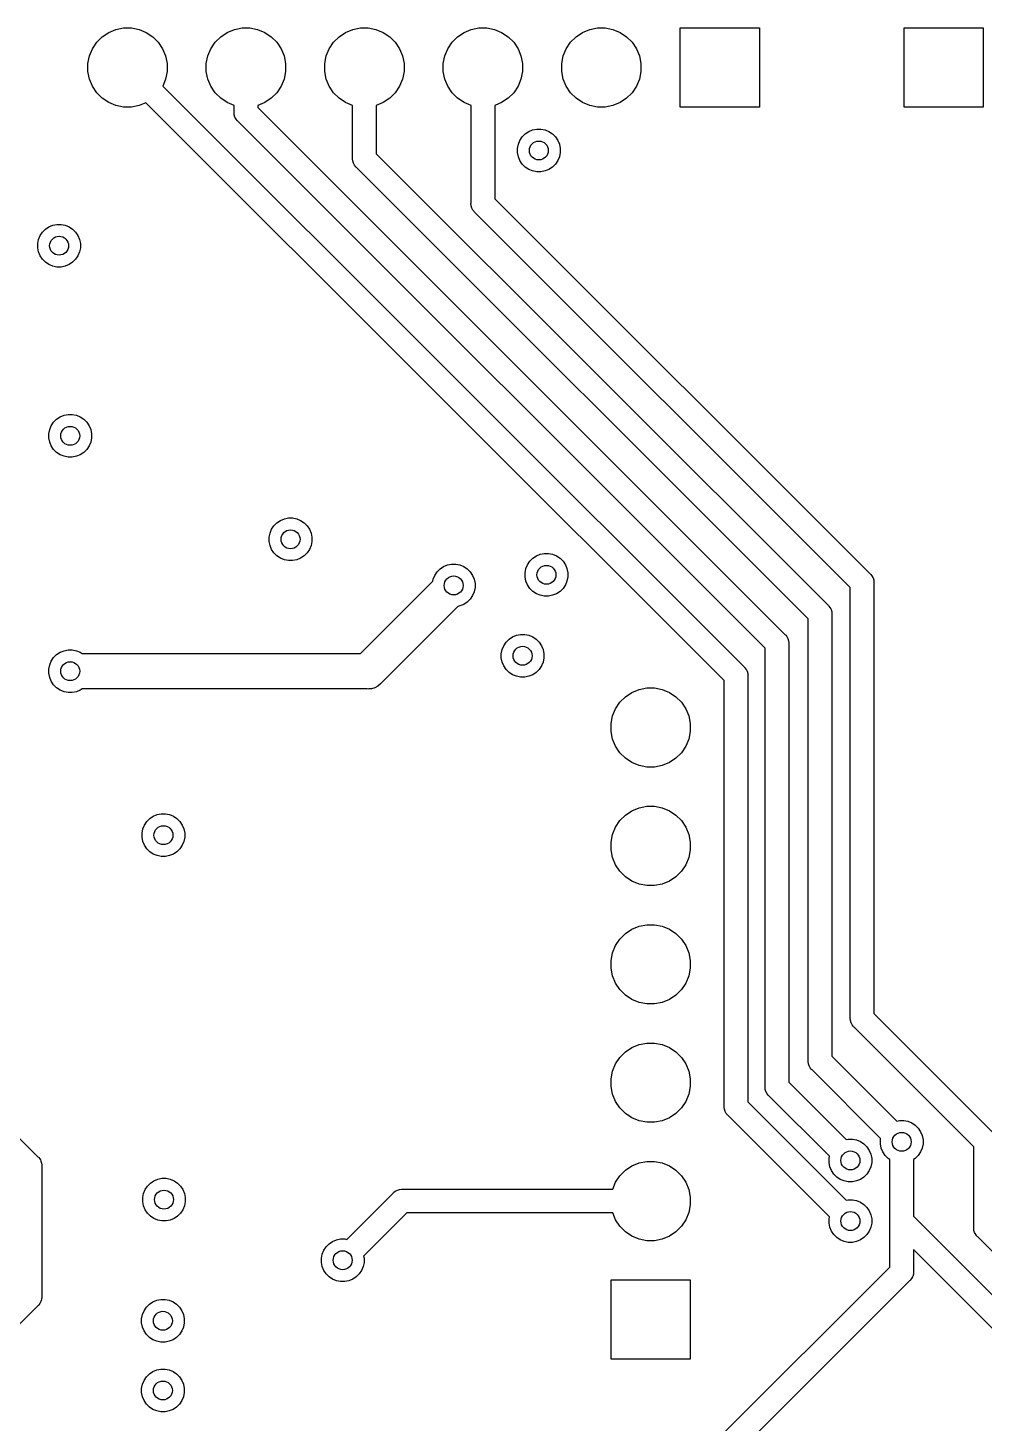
# Model space of a CAD drawing. Extents: x 3.58 to 7.49, y -4.48 to -2.36.
# Drawn here: x 4.401 to 5.209, y -3.616 to -2.437 of the extents above; entities that cross this region are included whole.
import ezdxf

# ---------------------------------------------------------------- set-up
doc = ezdxf.new("R2010")
doc.units = 0
doc.header["$MEASUREMENT"] = 0
doc.layers.add('BLACK', color=7, linetype='CONTINUOUS')

msp = doc.modelspace()

# ---------------------------------------------------------------- linework, layer by layer
at = {"layer": 'BLACK', "linetype": 'CONTINUOUS'}
for p, q in [((4.46958, -2.44082), (4.47567, -2.43829)), ((4.47567, -2.43829), (4.48214, -2.43701)), ((4.48214, -2.43701), (4.48873, -2.43701)), ((4.48873, -2.43701), (4.49519, -2.43829)), ((4.49519, -2.43829), (4.50128, -2.44082)), ((4.56958, -2.44082), (4.57567, -2.43829)), ((4.57567, -2.43829), (4.58214, -2.43701)), ((4.58214, -2.43701), (4.58873, -2.43701)), ((4.58873, -2.43701), (4.59519, -2.43829)), ((4.59519, -2.43829), (4.60128, -2.44082)), ((4.66958, -2.44082), (4.67567, -2.43829)), ((4.67567, -2.43829), (4.68214, -2.43701)), ((4.68214, -2.43701), (4.68873, -2.43701)), ((4.68873, -2.43701), (4.69519, -2.43829)), ((4.69519, -2.43829), (4.70128, -2.44082)), ((4.76958, -2.44082), (4.77567, -2.43829)), ((4.77567, -2.43829), (4.78214, -2.43701)), ((4.78214, -2.43701), (4.78873, -2.43701)), ((4.78873, -2.43701), (4.79519, -2.43829)), ((4.79519, -2.43829), (4.80128, -2.44082)), ((4.86958, -2.44082), (4.87567, -2.43829)), ((4.87567, -2.43829), (4.88214, -2.43701)), ((4.88214, -2.43701), (4.88873, -2.43701)), ((4.88873, -2.43701), (4.89519, -2.43829)), ((4.89519, -2.43829), (4.90128, -2.44082)), ((4.95197, -2.50394), (4.95197, -2.43701)), ((4.95197, -2.43701), (5.0189, -2.43701)), ((5.0189, -2.43701), (5.0189, -2.50394)), ((5.14094, -2.50394), (5.14094, -2.43701)), ((5.14094, -2.43701), (5.20787, -2.43701)), ((5.20787, -2.43701), (5.20787, -2.50394)), ((4.45578, -2.45462), (4.45944, -2.44914)), ((4.45944, -2.44914), (4.4641, -2.44448)), ((4.4641, -2.44448), (4.46958, -2.44082)), ((4.50128, -2.44082), (4.50677, -2.44448)), ((4.50677, -2.44448), (4.51143, -2.44914)), ((4.51143, -2.44914), (4.51509, -2.45462)), ((4.55578, -2.45462), (4.55944, -2.44914)), ((4.55944, -2.44914), (4.5641, -2.44448)), ((4.5641, -2.44448), (4.56958, -2.44082)), ((4.60128, -2.44082), (4.60677, -2.44448)), ((4.60677, -2.44448), (4.61143, -2.44914)), ((4.61143, -2.44914), (4.61509, -2.45462)), ((4.65578, -2.45462), (4.65944, -2.44914)), ((4.65944, -2.44914), (4.6641, -2.44448)), ((4.6641, -2.44448), (4.66958, -2.44082)), ((4.70128, -2.44082), (4.70677, -2.44448)), ((4.70677, -2.44448), (4.71143, -2.44914)), ((4.71143, -2.44914), (4.71509, -2.45462)), ((4.75578, -2.45462), (4.75944, -2.44914)), ((4.75944, -2.44914), (4.7641, -2.44448)), ((4.7641, -2.44448), (4.76958, -2.44082)), ((4.80128, -2.44082), (4.80677, -2.44448)), ((4.80677, -2.44448), (4.81143, -2.44914)), ((4.81143, -2.44914), (4.81509, -2.45462)), ((4.85578, -2.45462), (4.85944, -2.44914)), ((4.85944, -2.44914), (4.8641, -2.44448)), ((4.8641, -2.44448), (4.86958, -2.44082)), ((4.90128, -2.44082), (4.90677, -2.44448)), ((4.90677, -2.44448), (4.91143, -2.44914)), ((4.91143, -2.44914), (4.91509, -2.45462)), ((4.45197, -2.46718), (4.45325, -2.46071)), ((4.45325, -2.46071), (4.45578, -2.45462)), ((4.51509, -2.45462), (4.51761, -2.46071)), ((4.51761, -2.46071), (4.5189, -2.46718)), ((4.55197, -2.46718), (4.55325, -2.46071)), ((4.55325, -2.46071), (4.55578, -2.45462)), ((4.61509, -2.45462), (4.61761, -2.46071)), ((4.61761, -2.46071), (4.6189, -2.46718)), ((4.65197, -2.46718), (4.65325, -2.46071)), ((4.65325, -2.46071), (4.65578, -2.45462)), ((4.71509, -2.45462), (4.71761, -2.46071)), ((4.71761, -2.46071), (4.7189, -2.46718)), ((4.75197, -2.46718), (4.75325, -2.46071)), ((4.75325, -2.46071), (4.75578, -2.45462)), ((4.81509, -2.45462), (4.81761, -2.46071)), ((4.81761, -2.46071), (4.8189, -2.46718)), ((4.85197, -2.46718), (4.85325, -2.46071)), ((4.85325, -2.46071), (4.85578, -2.45462)), ((4.91509, -2.45462), (4.91761, -2.46071)), ((4.91761, -2.46071), (4.9189, -2.46718)), ((4.45197, -2.47377), (4.45197, -2.46718)), ((4.45325, -2.48023), (4.45197, -2.47377)), ((4.5189, -2.47377), (4.51761, -2.48023)), ((4.5189, -2.46718), (4.5189, -2.47377)), ((4.55197, -2.47377), (4.55197, -2.46718)), ((4.55325, -2.48023), (4.55197, -2.47377)), ((4.6189, -2.47377), (4.61761, -2.48023)), ((4.6189, -2.46718), (4.6189, -2.47377)), ((4.65197, -2.47377), (4.65197, -2.46718)), ((4.65325, -2.48023), (4.65197, -2.47377)), ((4.7189, -2.47377), (4.71761, -2.48023)), ((4.7189, -2.46718), (4.7189, -2.47377)), ((4.75197, -2.47377), (4.75197, -2.46718)), ((4.75325, -2.48023), (4.75197, -2.47377)), ((4.8189, -2.47377), (4.81761, -2.48023)), ((4.8189, -2.46718), (4.8189, -2.47377)), ((4.85197, -2.47377), (4.85197, -2.46718)), ((4.85325, -2.48023), (4.85197, -2.47377)), ((4.9189, -2.47377), (4.91761, -2.48023)), ((4.9189, -2.46718), (4.9189, -2.47377)), ((4.45578, -2.48632), (4.45325, -2.48023)), ((4.45944, -2.4918), (4.45578, -2.48632)), ((4.51761, -2.48023), (4.51519, -2.48609)), ((4.51519, -2.48609), (5.00594, -2.97683)), ((4.55578, -2.48632), (4.55325, -2.48023)), ((4.55944, -2.4918), (4.55578, -2.48632)), ((4.61509, -2.48632), (4.61143, -2.4918)), ((4.61761, -2.48023), (4.61509, -2.48632)), ((4.65578, -2.48632), (4.65325, -2.48023)), ((4.65944, -2.4918), (4.65578, -2.48632)), ((4.71509, -2.48632), (4.71143, -2.4918)), ((4.71761, -2.48023), (4.71509, -2.48632)), ((4.75578, -2.48632), (4.75325, -2.48023)), ((4.75944, -2.4918), (4.75578, -2.48632)), ((4.81509, -2.48632), (4.81143, -2.4918)), ((4.81761, -2.48023), (4.81509, -2.48632)), ((4.85578, -2.48632), (4.85325, -2.48023)), ((4.85944, -2.4918), (4.85578, -2.48632)), ((4.91509, -2.48632), (4.91143, -2.4918)), ((4.91761, -2.48023), (4.91509, -2.48632)), ((4.4641, -2.49647), (4.45944, -2.4918)), ((4.46958, -2.50013), (4.4641, -2.49647)), ((4.5641, -2.49647), (4.55944, -2.4918)), ((4.56958, -2.50013), (4.5641, -2.49647)), ((4.60677, -2.49647), (4.60128, -2.50013)), ((4.61143, -2.4918), (4.60677, -2.49647)), ((4.6641, -2.49647), (4.65944, -2.4918)), ((4.66958, -2.50013), (4.6641, -2.49647)), ((4.70677, -2.49647), (4.70128, -2.50013)), ((4.71143, -2.4918), (4.70677, -2.49647)), ((4.7641, -2.49647), (4.75944, -2.4918)), ((4.76958, -2.50013), (4.7641, -2.49647)), ((4.80677, -2.49647), (4.80128, -2.50013)), ((4.81143, -2.4918), (4.80677, -2.49647)), ((4.8641, -2.49647), (4.85944, -2.4918)), ((4.86958, -2.50013), (4.8641, -2.49647)), ((4.90677, -2.49647), (4.90128, -2.50013)), ((4.91143, -2.4918), (4.90677, -2.49647)), ((4.47567, -2.50265), (4.46958, -2.50013)), ((4.48214, -2.50394), (4.47567, -2.50265)), ((4.48873, -2.50394), (4.48214, -2.50394)), ((4.49519, -2.50265), (4.48873, -2.50394)), ((4.50105, -2.50023), (4.49519, -2.50265)), ((4.98921, -2.98839), (4.50105, -2.50023)), ((4.57543, -2.50255), (4.56958, -2.50013)), ((4.57538, -2.50846), (4.57543, -2.50797)), ((4.57558, -2.51042), (4.57538, -2.50846)), ((4.57543, -2.50797), (4.57543, -2.50255)), ((4.60128, -2.50013), (4.59543, -2.50255)), ((4.59543, -2.50255), (4.59543, -2.50432)), ((4.59543, -2.50432), (5.04039, -2.94927)), ((4.67543, -2.50255), (4.66958, -2.50013)), ((4.67543, -2.54695), (4.67543, -2.50255)), ((4.70128, -2.50013), (4.69543, -2.50255)), ((4.69543, -2.50255), (4.69543, -2.5433)), ((4.77543, -2.50255), (4.76958, -2.50013)), ((4.77543, -2.58494), (4.77543, -2.50255)), ((4.80128, -2.50013), (4.79543, -2.50255)), ((4.79543, -2.50255), (4.79543, -2.58129)), ((4.87567, -2.50265), (4.86958, -2.50013)), ((4.88214, -2.50394), (4.87567, -2.50265)), ((4.88873, -2.50394), (4.88214, -2.50394)), ((4.89519, -2.50265), (4.88873, -2.50394)), ((4.90128, -2.50013), (4.89519, -2.50265)), ((5.0189, -2.50394), (4.95197, -2.50394)), ((5.20787, -2.50394), (5.14094, -2.50394)), ((4.57615, -2.51231), (4.57558, -2.51042)), ((4.57708, -2.51405), (4.57615, -2.51231)), ((4.57801, -2.51519), (4.57708, -2.51405)), ((4.57802, -2.51519), (4.57801, -2.51519)), ((4.57833, -2.51557), (4.57802, -2.51519)), ((4.57871, -2.51588), (4.57833, -2.51557)), ((5.02366, -2.96084), (4.57871, -2.51588)), ((4.81537, -2.5353), (4.81673, -2.53202)), ((4.81673, -2.53202), (4.8187, -2.52908)), ((4.8187, -2.52908), (4.8212, -2.52657)), ((4.8212, -2.52657), (4.82415, -2.5246)), ((4.82415, -2.5246), (4.82743, -2.52324)), ((4.82743, -2.52324), (4.8309, -2.52255)), ((4.8309, -2.52255), (4.83445, -2.52255)), ((4.83445, -2.52255), (4.83793, -2.52324)), ((4.83793, -2.52324), (4.8412, -2.5246)), ((4.8412, -2.5246), (4.84415, -2.52657)), ((4.84415, -2.52657), (4.84666, -2.52908)), ((4.84666, -2.52908), (4.84863, -2.53202)), ((4.84863, -2.53202), (4.84999, -2.5353)), ((4.69543, -2.5433), (5.0768, -2.92467)), ((4.81468, -2.53878), (4.81537, -2.5353)), ((4.81468, -2.54232), (4.81468, -2.53878)), ((4.81537, -2.5458), (4.81468, -2.54232)), ((4.84999, -2.5353), (4.85068, -2.53878)), ((4.85068, -2.54232), (4.84999, -2.5458)), ((4.85068, -2.53878), (4.85068, -2.54232)), ((4.67538, -2.54744), (4.67543, -2.54695)), ((4.67543, -2.54793), (4.67538, -2.54744)), ((4.67544, -2.54802), (4.67543, -2.54793)), ((4.67543, -2.54793), (4.67543, -2.54793)), ((4.67558, -2.5494), (4.67544, -2.54802)), ((4.67615, -2.55129), (4.67558, -2.5494)), ((4.67708, -2.55302), (4.67615, -2.55129)), ((4.67801, -2.55416), (4.67708, -2.55302)), ((4.67802, -2.55417), (4.67801, -2.55416)), ((4.67833, -2.55455), (4.67802, -2.55417)), ((4.67871, -2.55486), (4.67833, -2.55455)), ((5.06008, -2.93623), (4.67871, -2.55486)), ((4.81673, -2.54908), (4.81537, -2.5458)), ((4.8187, -2.55203), (4.81673, -2.54908)), ((4.8212, -2.55453), (4.8187, -2.55203)), ((4.82415, -2.5565), (4.8212, -2.55453)), ((4.82743, -2.55786), (4.82415, -2.5565)), ((4.8412, -2.5565), (4.83793, -2.55786)), ((4.84415, -2.55453), (4.8412, -2.5565)), ((4.84666, -2.55203), (4.84415, -2.55453)), ((4.84863, -2.54908), (4.84666, -2.55203)), ((4.84999, -2.5458), (4.84863, -2.54908)), ((4.8309, -2.55855), (4.82743, -2.55786)), ((4.83445, -2.55855), (4.8309, -2.55855)), ((4.83793, -2.55786), (4.83445, -2.55855)), ((4.77538, -2.58543), (4.77543, -2.58494)), ((4.77558, -2.58739), (4.77538, -2.58543)), ((4.77615, -2.58928), (4.77558, -2.58739)), ((4.77708, -2.59102), (4.77615, -2.58928)), ((4.77801, -2.59216), (4.77708, -2.59102)), ((4.77802, -2.59216), (4.77801, -2.59216)), ((4.77833, -2.59254), (4.77802, -2.59216)), ((4.77871, -2.59285), (4.77833, -2.59254)), ((4.79543, -2.58129), (5.11224, -2.89809)), ((4.41915, -2.60504), (4.42243, -2.60368)), ((4.42243, -2.60368), (4.4259, -2.60299)), ((4.4259, -2.60299), (4.42945, -2.60299)), ((4.42945, -2.60299), (4.43293, -2.60368)), ((4.43293, -2.60368), (4.4362, -2.60504)), ((5.09551, -2.90965), (4.77871, -2.59285)), ((4.40968, -2.61922), (4.41037, -2.61574)), ((4.41037, -2.61574), (4.41173, -2.61247)), ((4.41173, -2.61247), (4.4137, -2.60952)), ((4.4137, -2.60952), (4.4162, -2.60701)), ((4.4162, -2.60701), (4.41915, -2.60504)), ((4.4362, -2.60504), (4.43915, -2.60701)), ((4.43915, -2.60701), (4.44166, -2.60952)), ((4.44166, -2.60952), (4.44363, -2.61247)), ((4.44363, -2.61247), (4.44499, -2.61574)), ((4.44499, -2.61574), (4.44568, -2.61922)), ((4.40968, -2.62276), (4.40968, -2.61922)), ((4.41037, -2.62624), (4.40968, -2.62276)), ((4.41173, -2.62952), (4.41037, -2.62624)), ((4.44499, -2.62624), (4.44363, -2.62952)), ((4.44568, -2.62276), (4.44499, -2.62624)), ((4.44568, -2.61922), (4.44568, -2.62276)), ((4.4137, -2.63247), (4.41173, -2.62952)), ((4.4162, -2.63497), (4.4137, -2.63247)), ((4.41915, -2.63694), (4.4162, -2.63497)), ((4.42243, -2.6383), (4.41915, -2.63694)), ((4.4259, -2.63899), (4.42243, -2.6383)), ((4.42945, -2.63899), (4.4259, -2.63899)), ((4.43293, -2.6383), (4.42945, -2.63899)), ((4.4362, -2.63694), (4.43293, -2.6383)), ((4.43915, -2.63497), (4.4362, -2.63694)), ((4.44166, -2.63247), (4.43915, -2.63497)), ((4.44363, -2.62952), (4.44166, -2.63247)), ((4.42311, -2.77011), (4.42561, -2.7676)), ((4.42561, -2.7676), (4.42856, -2.76563)), ((4.42856, -2.76563), (4.43184, -2.76427)), ((4.43184, -2.76427), (4.43531, -2.76358)), ((4.43531, -2.76358), (4.43886, -2.76358)), ((4.43886, -2.76358), (4.44234, -2.76427)), ((4.44234, -2.76427), (4.44561, -2.76563)), ((4.44561, -2.76563), (4.44856, -2.7676)), ((4.44856, -2.7676), (4.45107, -2.77011)), ((4.41909, -2.77981), (4.41978, -2.77633)), ((4.41909, -2.78336), (4.41909, -2.77981)), ((4.41978, -2.77633), (4.42114, -2.77306)), ((4.42114, -2.77306), (4.42311, -2.77011)), ((4.45107, -2.77011), (4.45304, -2.77306)), ((4.45304, -2.77306), (4.45439, -2.77633)), ((4.45439, -2.77633), (4.45509, -2.77981)), ((4.45509, -2.77981), (4.45509, -2.78336)), ((4.41978, -2.78683), (4.41909, -2.78336)), ((4.42114, -2.79011), (4.41978, -2.78683)), ((4.42311, -2.79306), (4.42114, -2.79011)), ((4.42561, -2.79556), (4.42311, -2.79306)), ((4.45107, -2.79306), (4.44856, -2.79556)), ((4.45304, -2.79011), (4.45107, -2.79306)), ((4.45439, -2.78683), (4.45304, -2.79011)), ((4.45509, -2.78336), (4.45439, -2.78683)), ((4.42856, -2.79753), (4.42561, -2.79556)), ((4.43184, -2.79889), (4.42856, -2.79753)), ((4.43531, -2.79958), (4.43184, -2.79889)), ((4.43886, -2.79958), (4.43531, -2.79958)), ((4.44234, -2.79889), (4.43886, -2.79958)), ((4.44561, -2.79753), (4.44234, -2.79889)), ((4.44856, -2.79556), (4.44561, -2.79753)), ((4.61456, -2.85304), (4.61784, -2.85168)), ((4.61784, -2.85168), (4.62131, -2.85099)), ((4.62131, -2.85099), (4.62486, -2.85099)), ((4.62486, -2.85099), (4.62834, -2.85168)), ((4.62834, -2.85168), (4.63161, -2.85304)), ((4.60509, -2.86722), (4.60578, -2.86374)), ((4.60578, -2.86374), (4.60714, -2.86047)), ((4.60714, -2.86047), (4.60911, -2.85752)), ((4.60911, -2.85752), (4.61161, -2.85501)), ((4.61161, -2.85501), (4.61456, -2.85304)), ((4.63161, -2.85304), (4.63456, -2.85501)), ((4.63456, -2.85501), (4.63707, -2.85752)), ((4.63707, -2.85752), (4.63904, -2.86047)), ((4.63904, -2.86047), (4.64039, -2.86374)), ((4.64039, -2.86374), (4.64109, -2.86722)), ((4.60509, -2.87076), (4.60509, -2.86722)), ((4.60578, -2.87424), (4.60509, -2.87076)), ((4.60714, -2.87752), (4.60578, -2.87424)), ((4.64039, -2.87424), (4.63904, -2.87752)), ((4.64109, -2.87076), (4.64039, -2.87424)), ((4.64109, -2.86722), (4.64109, -2.87076)), ((4.60911, -2.88047), (4.60714, -2.87752)), ((4.61161, -2.88297), (4.60911, -2.88047)), ((4.61456, -2.88494), (4.61161, -2.88297)), ((4.61784, -2.8863), (4.61456, -2.88494)), ((4.62131, -2.88699), (4.61784, -2.8863)), ((4.62486, -2.88699), (4.62131, -2.88699)), ((4.62834, -2.8863), (4.62486, -2.88699)), ((4.63161, -2.88494), (4.62834, -2.8863)), ((4.63456, -2.88297), (4.63161, -2.88494)), ((4.63707, -2.88047), (4.63456, -2.88297)), ((4.63904, -2.87752), (4.63707, -2.88047)), ((4.82511, -2.88752), (4.82761, -2.88501)), ((4.82761, -2.88501), (4.83056, -2.88304)), ((4.83056, -2.88304), (4.83384, -2.88168)), ((4.83384, -2.88168), (4.83731, -2.88099)), ((4.83731, -2.88099), (4.84086, -2.88099)), ((4.84086, -2.88099), (4.84434, -2.88168)), ((4.84434, -2.88168), (4.84761, -2.88304)), ((4.84761, -2.88304), (4.85056, -2.88501)), ((4.85056, -2.88501), (4.85307, -2.88752)), ((4.74484, -2.89947), (4.74681, -2.89652)), ((4.74681, -2.89652), (4.74931, -2.89401)), ((4.74931, -2.89401), (4.75226, -2.89204)), ((4.75226, -2.89204), (4.75554, -2.89068)), ((4.75554, -2.89068), (4.75901, -2.88999)), ((4.75901, -2.88999), (4.76256, -2.88999)), ((4.76256, -2.88999), (4.76604, -2.89068)), ((4.76604, -2.89068), (4.76931, -2.89204)), ((4.76931, -2.89204), (4.77226, -2.89401)), ((4.77226, -2.89401), (4.77477, -2.89652)), ((4.77477, -2.89652), (4.77674, -2.89947)), ((4.82109, -2.89722), (4.82178, -2.89374)), ((4.82109, -2.90076), (4.82109, -2.89722)), ((4.82178, -2.89374), (4.82314, -2.89047)), ((4.82314, -2.89047), (4.82511, -2.88752)), ((4.85307, -2.88752), (4.85504, -2.89047)), ((4.85504, -2.89047), (4.85639, -2.89374)), ((4.85639, -2.89374), (4.85709, -2.89722)), ((4.85709, -2.89722), (4.85709, -2.90076)), ((5.11224, -2.89809), (5.11262, -2.89841)), ((5.11262, -2.89841), (5.11293, -2.89879)), ((5.11293, -2.89879), (5.11293, -2.89879)), ((5.11293, -2.89879), (5.11387, -2.89993)), ((4.68216, -2.9654), (4.74315, -2.90442)), ((4.74315, -2.90442), (4.74348, -2.90274)), ((4.74348, -2.90274), (4.74484, -2.89947)), ((4.77674, -2.89947), (4.7781, -2.90274)), ((4.7781, -2.90274), (4.77879, -2.90622)), ((4.77879, -2.90976), (4.7781, -2.91324)), ((4.77879, -2.90622), (4.77879, -2.90976)), ((4.82178, -2.90424), (4.82109, -2.90076)), ((4.82314, -2.90752), (4.82178, -2.90424)), ((4.82511, -2.91047), (4.82314, -2.90752)), ((4.82761, -2.91297), (4.82511, -2.91047)), ((4.85307, -2.91047), (4.85056, -2.91297)), ((4.85504, -2.90752), (4.85307, -2.91047)), ((4.85639, -2.90424), (4.85504, -2.90752)), ((4.85709, -2.90076), (4.85639, -2.90424)), ((5.09551, -3.27313), (5.09551, -2.90965)), ((5.11387, -2.89993), (5.11456, -2.90122)), ((5.11456, -2.90122), (5.1148, -2.90167)), ((5.1148, -2.90167), (5.11537, -2.90355)), ((5.11537, -2.90355), (5.11551, -2.90502)), ((5.11551, -2.90502), (5.11551, -2.90502)), ((5.11551, -2.90502), (5.11556, -2.90551)), ((5.11556, -2.90551), (5.11551, -2.906)), ((5.11551, -2.906), (5.11551, -3.26948)), ((4.77226, -2.92197), (4.76931, -2.92394)), ((4.77477, -2.91947), (4.77226, -2.92197)), ((4.77674, -2.91652), (4.77477, -2.91947)), ((4.7781, -2.91324), (4.77674, -2.91652)), ((4.83056, -2.91494), (4.82761, -2.91297)), ((4.83384, -2.9163), (4.83056, -2.91494)), ((4.83731, -2.91699), (4.83384, -2.9163)), ((4.84086, -2.91699), (4.83731, -2.91699)), ((4.84434, -2.9163), (4.84086, -2.91699)), ((4.84761, -2.91494), (4.84434, -2.9163)), ((4.85056, -2.91297), (4.84761, -2.91494)), ((4.76436, -2.92563), (4.69951, -2.99049)), ((4.76604, -2.9253), (4.76436, -2.92563)), ((4.76931, -2.92394), (4.76604, -2.9253)), ((5.0768, -2.92467), (5.07718, -2.92498)), ((5.07718, -2.92498), (5.0775, -2.92536)), ((5.0775, -2.92536), (5.0775, -2.92536)), ((5.0775, -2.92536), (5.07843, -2.9265)), ((5.07843, -2.9265), (5.07904, -2.92764)), ((5.07904, -2.92764), (5.07936, -2.92824)), ((5.07936, -2.92824), (5.07993, -2.93013)), ((5.07993, -2.93013), (5.08008, -2.9316)), ((5.08008, -2.9316), (5.08008, -2.9316)), ((5.08008, -2.9316), (5.08013, -2.93209)), ((5.08013, -2.93209), (5.08008, -2.93258)), ((5.08008, -2.93258), (5.08008, -3.3057)), ((5.06008, -3.30935), (5.06008, -2.93623)), ((4.80302, -2.95887), (4.80499, -2.95592)), ((4.80499, -2.95592), (4.80749, -2.95341)), ((4.80749, -2.95341), (4.81044, -2.95144)), ((4.81044, -2.95144), (4.81372, -2.95009)), ((4.81372, -2.95009), (4.8172, -2.94939)), ((4.8172, -2.94939), (4.82074, -2.94939)), ((4.82074, -2.94939), (4.82422, -2.95009)), ((4.82422, -2.95009), (4.8275, -2.95144)), ((4.8275, -2.95144), (4.83044, -2.95341)), ((4.83044, -2.95341), (4.83295, -2.95592)), ((4.83295, -2.95592), (4.83492, -2.95887)), ((5.04039, -2.94927), (5.04077, -2.94959)), ((5.04077, -2.94959), (5.04108, -2.94997)), ((5.04108, -2.94997), (5.04108, -2.94997)), ((5.04108, -2.94997), (5.04202, -2.95111)), ((5.04202, -2.95111), (5.04294, -2.95285)), ((5.04294, -2.95285), (5.04352, -2.95473)), ((5.04352, -2.95473), (5.04366, -2.9562)), ((5.04366, -2.9562), (5.04366, -2.9562)), ((5.04366, -2.9562), (5.04371, -2.95669)), ((5.04371, -2.95669), (5.04366, -2.95718)), ((5.04366, -2.95718), (5.04366, -3.32755)), ((4.42113, -2.97188), (4.4231, -2.96893)), ((4.4231, -2.96893), (4.42561, -2.96642)), ((4.42561, -2.96642), (4.42856, -2.96445)), ((4.42856, -2.96445), (4.43184, -2.96309)), ((4.43184, -2.96309), (4.43531, -2.9624)), ((4.43531, -2.9624), (4.43886, -2.9624)), ((4.43886, -2.9624), (4.44234, -2.96309)), ((4.44234, -2.96309), (4.44561, -2.96445)), ((4.44561, -2.96445), (4.44704, -2.9654)), ((4.44704, -2.9654), (4.68216, -2.9654)), ((4.80097, -2.96562), (4.80166, -2.96214)), ((4.80097, -2.96917), (4.80097, -2.96562)), ((4.80166, -2.97264), (4.80097, -2.96917)), ((4.80166, -2.96214), (4.80302, -2.95887)), ((4.83492, -2.95887), (4.83628, -2.96214)), ((4.83628, -2.96214), (4.83697, -2.96562)), ((4.83697, -2.96917), (4.83628, -2.97264)), ((4.83697, -2.96562), (4.83697, -2.96917)), ((5.02366, -3.3312), (5.02366, -2.96084)), ((4.41909, -2.97863), (4.41978, -2.97515)), ((4.41909, -2.98217), (4.41909, -2.97863)), ((4.41978, -2.97515), (4.42113, -2.97188)), ((4.80302, -2.97592), (4.80166, -2.97264)), ((4.80499, -2.97887), (4.80302, -2.97592)), ((4.80749, -2.98138), (4.80499, -2.97887)), ((4.81044, -2.98335), (4.80749, -2.98138)), ((4.83044, -2.98138), (4.8275, -2.98335)), ((4.83295, -2.97887), (4.83044, -2.98138)), ((4.83492, -2.97592), (4.83295, -2.97887)), ((4.83628, -2.97264), (4.83492, -2.97592)), ((5.00594, -2.97683), (5.00632, -2.97715)), ((5.00632, -2.97715), (5.00663, -2.97753)), ((5.00663, -2.97753), (5.00663, -2.97753)), ((5.00663, -2.97753), (5.00753, -2.97863)), ((5.00753, -2.97863), (5.00757, -2.97867)), ((5.00757, -2.97867), (5.0085, -2.98041)), ((5.0085, -2.98041), (5.00907, -2.98229)), ((4.41978, -2.98565), (4.41909, -2.98217)), ((4.42113, -2.98893), (4.41978, -2.98565)), ((4.4231, -2.99188), (4.42113, -2.98893)), ((4.42561, -2.99438), (4.4231, -2.99188)), ((4.69675, -2.99293), (4.69415, -2.99433)), ((4.69904, -2.99106), (4.69675, -2.99293)), ((4.69951, -2.99049), (4.69904, -2.99106)), ((4.81372, -2.9847), (4.81044, -2.98335)), ((4.8172, -2.98539), (4.81372, -2.9847)), ((4.82074, -2.98539), (4.8172, -2.98539)), ((4.82422, -2.9847), (4.82074, -2.98539)), ((4.8275, -2.98335), (4.82422, -2.9847)), ((4.98921, -2.99262), (4.98921, -2.98839)), ((4.98921, -3.34793), (4.98921, -2.99262)), ((4.98921, -2.99262), (4.98921, -2.99262)), ((5.00907, -2.98229), (5.00921, -2.98376)), ((5.00921, -2.98376), (5.00921, -2.98376)), ((5.00921, -2.98376), (5.00926, -2.98425)), ((5.00926, -2.98425), (5.00921, -2.98474)), ((5.00921, -2.98474), (5.00921, -3.34428)), ((4.42856, -2.99635), (4.42561, -2.99438)), ((4.43184, -2.99771), (4.42856, -2.99635)), ((4.43531, -2.9984), (4.43184, -2.99771)), ((4.43886, -2.9984), (4.43531, -2.9984)), ((4.44234, -2.99771), (4.43886, -2.9984)), ((4.44561, -2.99635), (4.44234, -2.99771)), ((4.44704, -2.9954), (4.44561, -2.99635)), ((4.68764, -2.9954), (4.44704, -2.9954)), ((4.68838, -2.99547), (4.68764, -2.9954)), ((4.68911, -2.9954), (4.68838, -2.99547)), ((4.69132, -2.99518), (4.68911, -2.9954)), ((4.68911, -2.9954), (4.68911, -2.9954)), ((4.69415, -2.99433), (4.69132, -2.99518)), ((4.90109, -3.00666), (4.90575, -3.002)), ((4.90575, -3.002), (4.91124, -2.99834)), ((4.91124, -2.99834), (4.91733, -2.99581)), ((4.91733, -2.99581), (4.92379, -2.99453)), ((4.92379, -2.99453), (4.93038, -2.99453)), ((4.93038, -2.99453), (4.93685, -2.99581)), ((4.93685, -2.99581), (4.94294, -2.99834)), ((4.94294, -2.99834), (4.94842, -3.002)), ((4.94842, -3.002), (4.95308, -3.00666)), ((4.89491, -3.01823), (4.89743, -3.01214)), ((4.89743, -3.01214), (4.90109, -3.00666)), ((4.95308, -3.00666), (4.95674, -3.01214)), ((4.95674, -3.01214), (4.95927, -3.01823)), ((4.89362, -3.0247), (4.89491, -3.01823)), ((4.89362, -3.03129), (4.89362, -3.0247)), ((4.95927, -3.01823), (4.96055, -3.0247)), ((4.96055, -3.0247), (4.96055, -3.03129)), ((4.89491, -3.03775), (4.89362, -3.03129)), ((4.89743, -3.04384), (4.89491, -3.03775)), ((4.95927, -3.03775), (4.95674, -3.04384)), ((4.96055, -3.03129), (4.95927, -3.03775)), ((4.90109, -3.04932), (4.89743, -3.04384)), ((4.90575, -3.05399), (4.90109, -3.04932)), ((4.95308, -3.04932), (4.94842, -3.05399)), ((4.95674, -3.04384), (4.95308, -3.04932)), ((4.91124, -3.05765), (4.90575, -3.05399)), ((4.91733, -3.06017), (4.91124, -3.05765)), ((4.92379, -3.06146), (4.91733, -3.06017)), ((4.93038, -3.06146), (4.92379, -3.06146)), ((4.93685, -3.06017), (4.93038, -3.06146)), ((4.94294, -3.05765), (4.93685, -3.06017)), ((4.94842, -3.05399), (4.94294, -3.05765)), ((4.90575, -3.102), (4.91124, -3.09834)), ((4.91124, -3.09834), (4.91733, -3.09581)), ((4.91733, -3.09581), (4.92379, -3.09453)), ((4.92379, -3.09453), (4.93038, -3.09453)), ((4.93038, -3.09453), (4.93685, -3.09581)), ((4.93685, -3.09581), (4.94294, -3.09834)), ((4.94294, -3.09834), (4.94842, -3.102)), ((4.49844, -3.11365), (4.4998, -3.11037)), ((4.4998, -3.11037), (4.50177, -3.10742)), ((4.50177, -3.10742), (4.50427, -3.10492)), ((4.50427, -3.10492), (4.50722, -3.10295)), ((4.50722, -3.10295), (4.5105, -3.10159)), ((4.5105, -3.10159), (4.51398, -3.1009)), ((4.51398, -3.1009), (4.51752, -3.1009)), ((4.51752, -3.1009), (4.521, -3.10159)), ((4.521, -3.10159), (4.52427, -3.10295)), ((4.52427, -3.10295), (4.52722, -3.10492)), ((4.52722, -3.10492), (4.52973, -3.10742)), ((4.52973, -3.10742), (4.5317, -3.11037)), ((4.5317, -3.11037), (4.53306, -3.11365)), ((4.89743, -3.11214), (4.90109, -3.10666)), ((4.90109, -3.10666), (4.90575, -3.102)), ((4.94842, -3.102), (4.95308, -3.10666)), ((4.95308, -3.10666), (4.95674, -3.11214)), ((4.49775, -3.11712), (4.49844, -3.11365)), ((4.49775, -3.12067), (4.49775, -3.11712)), ((4.49844, -3.12415), (4.49775, -3.12067)), ((4.53306, -3.11365), (4.53375, -3.11712)), ((4.53375, -3.12067), (4.53306, -3.12415)), ((4.53375, -3.11712), (4.53375, -3.12067)), ((4.89362, -3.1247), (4.89491, -3.11823)), ((4.89491, -3.11823), (4.89743, -3.11214)), ((4.95674, -3.11214), (4.95927, -3.11823)), ((4.95927, -3.11823), (4.96055, -3.1247)), ((4.4998, -3.12742), (4.49844, -3.12415)), ((4.50177, -3.13037), (4.4998, -3.12742)), ((4.50427, -3.13288), (4.50177, -3.13037)), ((4.50722, -3.13485), (4.50427, -3.13288)), ((4.5105, -3.13621), (4.50722, -3.13485)), ((4.52427, -3.13485), (4.521, -3.13621)), ((4.52722, -3.13288), (4.52427, -3.13485)), ((4.52973, -3.13037), (4.52722, -3.13288)), ((4.5317, -3.12742), (4.52973, -3.13037)), ((4.53306, -3.12415), (4.5317, -3.12742)), ((4.89362, -3.13129), (4.89362, -3.1247)), ((4.89491, -3.13775), (4.89362, -3.13129)), ((4.96055, -3.13129), (4.95927, -3.13775)), ((4.96055, -3.1247), (4.96055, -3.13129)), ((4.51398, -3.1369), (4.5105, -3.13621)), ((4.51752, -3.1369), (4.51398, -3.1369)), ((4.521, -3.13621), (4.51752, -3.1369)), ((4.89743, -3.14384), (4.89491, -3.13775)), ((4.90109, -3.14932), (4.89743, -3.14384)), ((4.95674, -3.14384), (4.95308, -3.14932)), ((4.95927, -3.13775), (4.95674, -3.14384)), ((4.90575, -3.15399), (4.90109, -3.14932)), ((4.91124, -3.15765), (4.90575, -3.15399)), ((4.91733, -3.16017), (4.91124, -3.15765)), ((4.94294, -3.15765), (4.93685, -3.16017)), ((4.94842, -3.15399), (4.94294, -3.15765)), ((4.95308, -3.14932), (4.94842, -3.15399)), ((4.18809, -3.16885), (4.40981, -3.39057)), ((4.92379, -3.16146), (4.91733, -3.16017)), ((4.93038, -3.16146), (4.92379, -3.16146)), ((4.93685, -3.16017), (4.93038, -3.16146)), ((4.90109, -3.20666), (4.90575, -3.202)), ((4.90575, -3.202), (4.91124, -3.19834)), ((4.91124, -3.19834), (4.91733, -3.19581)), ((4.91733, -3.19581), (4.92379, -3.19453)), ((4.92379, -3.19453), (4.93038, -3.19453)), ((4.93038, -3.19453), (4.93685, -3.19581)), ((4.93685, -3.19581), (4.94294, -3.19834)), ((4.94294, -3.19834), (4.94842, -3.202)), ((4.94842, -3.202), (4.95308, -3.20666)), ((4.89491, -3.21823), (4.89743, -3.21214)), ((4.89743, -3.21214), (4.90109, -3.20666)), ((4.95308, -3.20666), (4.95674, -3.21214)), ((4.95674, -3.21214), (4.95927, -3.21823)), ((4.89362, -3.2247), (4.89491, -3.21823)), ((4.89362, -3.23129), (4.89362, -3.2247)), ((4.95927, -3.21823), (4.96055, -3.2247)), ((4.96055, -3.2247), (4.96055, -3.23129)), ((4.89491, -3.23775), (4.89362, -3.23129)), ((4.89743, -3.24384), (4.89491, -3.23775)), ((4.95927, -3.23775), (4.95674, -3.24384)), ((4.96055, -3.23129), (4.95927, -3.23775)), ((4.90109, -3.24932), (4.89743, -3.24384)), ((4.90575, -3.25399), (4.90109, -3.24932)), ((4.95308, -3.24932), (4.94842, -3.25399)), ((4.95674, -3.24384), (4.95308, -3.24932)), ((4.91124, -3.25765), (4.90575, -3.25399)), ((4.91733, -3.26017), (4.91124, -3.25765)), ((4.92379, -3.26146), (4.91733, -3.26017)), ((4.93038, -3.26146), (4.92379, -3.26146)), ((4.93685, -3.26017), (4.93038, -3.26146)), ((4.94294, -3.25765), (4.93685, -3.26017)), ((4.94842, -3.25399), (4.94294, -3.25765)), ((5.09546, -3.27362), (5.09551, -3.27313)), ((5.09566, -3.27558), (5.09546, -3.27362)), ((5.09623, -3.27747), (5.09566, -3.27558)), ((5.11551, -3.26948), (5.21657, -3.37053)), ((5.09716, -3.2792), (5.09623, -3.27747)), ((5.09809, -3.28035), (5.09716, -3.2792)), ((5.09841, -3.28073), (5.09809, -3.28035)), ((5.09809, -3.28035), (5.09809, -3.28035)), ((5.09879, -3.28104), (5.09841, -3.28073)), ((5.19984, -3.38209), (5.09879, -3.28104)), ((4.90575, -3.302), (4.91124, -3.29834)), ((4.91124, -3.29834), (4.91733, -3.29581)), ((4.91733, -3.29581), (4.92379, -3.29453)), ((4.92379, -3.29453), (4.93038, -3.29453)), ((4.93038, -3.29453), (4.93685, -3.29581)), ((4.93685, -3.29581), (4.94294, -3.29834)), ((4.94294, -3.29834), (4.94842, -3.302)), ((4.89743, -3.31214), (4.90109, -3.30666)), ((4.90109, -3.30666), (4.90575, -3.302)), ((4.94842, -3.302), (4.95308, -3.30666)), ((4.95308, -3.30666), (4.95674, -3.31214)), ((5.06003, -3.30984), (5.06008, -3.30935)), ((5.06008, -3.31033), (5.06003, -3.30984)), ((5.06022, -3.3118), (5.06008, -3.31033)), ((5.06008, -3.31033), (5.06008, -3.31033)), ((5.08008, -3.3057), (5.13481, -3.36043)), ((4.89362, -3.3247), (4.89491, -3.31823)), ((4.89491, -3.31823), (4.89743, -3.31214)), ((4.95674, -3.31214), (4.95927, -3.31823)), ((4.95927, -3.31823), (4.96055, -3.3247)), ((5.06033, -3.31214), (5.06022, -3.3118)), ((5.0608, -3.31369), (5.06033, -3.31214)), ((5.06172, -3.31543), (5.0608, -3.31369)), ((5.06266, -3.31657), (5.06172, -3.31543)), ((5.06297, -3.31695), (5.06266, -3.31657)), ((5.06266, -3.31657), (5.06266, -3.31657)), ((5.06335, -3.31726), (5.06297, -3.31695)), ((5.12119, -3.3751), (5.06335, -3.31726)), ((4.89362, -3.33129), (4.89362, -3.3247)), ((4.89491, -3.33775), (4.89362, -3.33129)), ((4.96055, -3.33129), (4.95927, -3.33775)), ((4.96055, -3.3247), (4.96055, -3.33129)), ((5.02361, -3.33169), (5.02366, -3.3312)), ((5.02381, -3.33365), (5.02361, -3.33169)), ((5.02438, -3.33554), (5.02381, -3.33365)), ((5.04366, -3.32755), (5.09216, -3.37605)), ((4.89743, -3.34384), (4.89491, -3.33775)), ((4.90109, -3.34932), (4.89743, -3.34384)), ((4.95674, -3.34384), (4.95308, -3.34932)), ((4.95927, -3.33775), (4.95674, -3.34384)), ((5.00921, -3.34428), (5.09216, -3.42723)), ((5.02531, -3.33728), (5.02438, -3.33554)), ((5.02624, -3.33842), (5.02531, -3.33728)), ((5.02656, -3.3388), (5.02624, -3.33842)), ((5.02624, -3.33842), (5.02624, -3.33842)), ((5.02694, -3.33911), (5.02656, -3.3388)), ((5.07802, -3.39019), (5.02694, -3.33911)), ((4.90575, -3.35399), (4.90109, -3.34932)), ((4.91124, -3.35765), (4.90575, -3.35399)), ((4.91733, -3.36017), (4.91124, -3.35765)), ((4.94294, -3.35765), (4.93685, -3.36017)), ((4.94842, -3.35399), (4.94294, -3.35765)), ((4.95308, -3.34932), (4.94842, -3.35399)), ((4.98916, -3.34843), (4.98921, -3.34793)), ((4.98921, -3.34892), (4.98916, -3.34843)), ((4.98936, -3.35039), (4.98921, -3.34892)), ((4.98921, -3.34892), (4.98921, -3.34892)), ((4.98993, -3.35227), (4.98936, -3.35039)), ((4.99086, -3.35401), (4.98993, -3.35227)), ((4.99139, -3.35466), (4.99086, -3.35401)), ((4.99179, -3.35515), (4.99139, -3.35466)), ((4.99211, -3.35553), (4.99179, -3.35515)), ((4.99179, -3.35515), (4.99179, -3.35515)), ((4.99249, -3.35584), (4.99211, -3.35553)), ((5.07802, -3.44137), (4.99249, -3.35584)), ((4.92379, -3.36146), (4.91733, -3.36017)), ((4.93038, -3.36146), (4.92379, -3.36146)), ((4.93685, -3.36017), (4.93038, -3.36146)), ((5.13481, -3.36043), (5.1372, -3.35995)), ((5.1372, -3.35995), (5.14075, -3.35995)), ((5.14075, -3.35995), (5.14423, -3.36064)), ((5.14423, -3.36064), (5.1475, -3.362)), ((5.1475, -3.362), (5.15045, -3.36397)), ((5.15045, -3.36397), (5.15296, -3.36648)), ((5.15296, -3.36648), (5.15493, -3.36943)), ((5.15493, -3.36943), (5.15628, -3.3727)), ((5.09216, -3.37605), (5.0939, -3.3757)), ((5.0939, -3.3757), (5.09744, -3.3757)), ((5.09744, -3.3757), (5.10092, -3.37639)), ((5.10092, -3.37639), (5.1042, -3.37775)), ((5.1042, -3.37775), (5.10714, -3.37972)), ((5.10714, -3.37972), (5.10965, -3.38223)), ((5.10965, -3.38223), (5.11162, -3.38517)), ((5.12098, -3.37618), (5.12119, -3.3751)), ((5.12098, -3.37973), (5.12098, -3.37618)), ((5.12167, -3.3832), (5.12098, -3.37973)), ((5.15628, -3.3727), (5.15698, -3.37618)), ((5.15698, -3.37973), (5.15628, -3.3832)), ((5.15698, -3.37618), (5.15698, -3.37973)), ((5.19984, -3.4503), (5.19984, -3.38209)), ((4.40981, -3.39057), (4.41019, -3.39089)), ((4.41019, -3.39089), (4.4105, -3.39127)), ((4.4105, -3.39127), (4.4105, -3.39127)), ((4.4105, -3.39127), (4.41144, -3.39241)), ((4.41144, -3.39241), (4.41188, -3.39323)), ((4.41188, -3.39323), (4.41237, -3.39415)), ((4.41237, -3.39415), (4.41294, -3.39603)), ((5.07767, -3.39193), (5.07802, -3.39019)), ((5.07767, -3.39547), (5.07767, -3.39193)), ((5.11162, -3.38517), (5.11298, -3.38845)), ((5.11298, -3.38845), (5.11367, -3.39193)), ((5.11367, -3.39193), (5.11367, -3.39547)), ((5.12303, -3.38648), (5.12167, -3.3832)), ((5.12499, -3.38943), (5.12303, -3.38648)), ((5.1275, -3.39193), (5.12499, -3.38943)), ((5.12898, -3.39292), (5.1275, -3.39193)), ((5.12898, -3.41161), (5.12898, -3.39292)), ((5.15045, -3.39193), (5.14898, -3.39292)), ((5.14898, -3.39292), (5.14898, -3.44074)), ((5.15296, -3.38943), (5.15045, -3.39193)), ((5.15493, -3.38648), (5.15296, -3.38943)), ((5.15628, -3.3832), (5.15493, -3.38648)), ((4.41294, -3.39603), (4.41309, -3.3975)), ((4.41309, -3.3975), (4.41309, -3.3975)), ((4.41309, -3.3975), (4.41313, -3.39799)), ((4.41313, -3.39799), (4.41309, -3.39848)), ((4.41309, -3.39848), (4.41309, -3.5085)), ((4.90109, -3.40666), (4.90575, -3.402)), ((4.90575, -3.402), (4.91124, -3.39834)), ((4.91124, -3.39834), (4.91733, -3.39581)), ((4.91733, -3.39581), (4.92379, -3.39453)), ((4.92379, -3.39453), (4.93038, -3.39453)), ((4.93038, -3.39453), (4.93685, -3.39581)), ((4.93685, -3.39581), (4.94294, -3.39834)), ((4.94294, -3.39834), (4.94842, -3.402)), ((4.94842, -3.402), (4.95308, -3.40666)), ((5.07836, -3.39895), (5.07767, -3.39547)), ((5.07972, -3.40223), (5.07836, -3.39895)), ((5.08169, -3.40518), (5.07972, -3.40223)), ((5.08419, -3.40768), (5.08169, -3.40518)), ((5.10965, -3.40518), (5.10714, -3.40768)), ((5.11162, -3.40223), (5.10965, -3.40518)), ((5.11298, -3.39895), (5.11162, -3.40223)), ((5.11367, -3.39547), (5.11298, -3.39895)), ((4.5003, -3.41825), (4.50227, -3.4153)), ((4.50227, -3.4153), (4.50478, -3.41279)), ((4.50478, -3.41279), (4.50773, -3.41082)), ((4.50773, -3.41082), (4.511, -3.40946)), ((4.511, -3.40946), (4.51448, -3.40877)), ((4.51448, -3.40877), (4.51803, -3.40877)), ((4.51803, -3.40877), (4.5215, -3.40946)), ((4.5215, -3.40946), (4.52478, -3.41082)), ((4.52478, -3.41082), (4.52773, -3.41279)), ((4.52773, -3.41279), (4.53024, -3.4153)), ((4.53024, -3.4153), (4.53221, -3.41825)), ((4.89501, -3.41799), (4.89743, -3.41214)), ((4.89743, -3.41214), (4.90109, -3.40666)), ((4.95308, -3.40666), (4.95674, -3.41214)), ((4.95674, -3.41214), (4.95927, -3.41823)), ((5.08714, -3.40965), (5.08419, -3.40768)), ((5.09042, -3.41101), (5.08714, -3.40965)), ((5.0939, -3.4117), (5.09042, -3.41101)), ((5.09744, -3.4117), (5.0939, -3.4117)), ((5.10092, -3.41101), (5.09744, -3.4117)), ((5.1042, -3.40965), (5.10092, -3.41101)), ((5.10714, -3.40768), (5.1042, -3.40965)), ((5.12898, -3.44439), (5.12898, -3.41161)), ((4.49825, -3.425), (4.49895, -3.42152)), ((4.49825, -3.42854), (4.49825, -3.425)), ((4.49895, -3.43202), (4.49825, -3.42854)), ((4.49895, -3.42152), (4.5003, -3.41825)), ((4.53221, -3.41825), (4.53356, -3.42152)), ((4.53356, -3.42152), (4.53425, -3.425)), ((4.53425, -3.42854), (4.53356, -3.43202)), ((4.53425, -3.425), (4.53425, -3.42854)), ((4.6706, -3.46034), (4.70967, -3.42127)), ((4.70967, -3.42127), (4.70998, -3.42089)), ((4.70998, -3.42089), (4.71036, -3.42057)), ((4.71036, -3.42057), (4.7115, -3.41964)), ((4.71036, -3.42057), (4.71036, -3.42057)), ((4.7115, -3.41964), (4.71324, -3.41871)), ((4.71324, -3.41871), (4.71513, -3.41814)), ((4.71513, -3.41814), (4.7166, -3.41799)), ((4.7166, -3.41799), (4.71709, -3.41794)), ((4.7166, -3.41799), (4.7166, -3.41799)), ((4.71709, -3.41794), (4.71758, -3.41799)), ((4.71758, -3.41799), (4.89501, -3.41799)), ((4.95927, -3.41823), (4.96055, -3.4247)), ((4.96055, -3.4247), (4.96055, -3.43129)), ((5.09216, -3.42723), (5.0939, -3.42688)), ((5.0939, -3.42688), (5.09744, -3.42688)), ((5.09744, -3.42688), (5.10092, -3.42757)), ((5.10092, -3.42757), (5.1042, -3.42893)), ((5.1042, -3.42893), (5.10714, -3.4309)), ((4.5003, -3.4353), (4.49895, -3.43202)), ((4.50227, -3.43825), (4.5003, -3.4353)), ((4.50478, -3.44075), (4.50227, -3.43825)), ((4.50773, -3.44272), (4.50478, -3.44075)), ((4.52773, -3.44075), (4.52478, -3.44272)), ((4.53024, -3.43825), (4.52773, -3.44075)), ((4.53221, -3.4353), (4.53024, -3.43825)), ((4.53356, -3.43202), (4.53221, -3.4353)), ((4.72123, -3.43799), (4.68474, -3.47448)), ((4.89501, -3.43799), (4.72123, -3.43799)), ((4.89743, -3.44384), (4.89501, -3.43799)), ((4.95927, -3.43775), (4.95674, -3.44384)), ((4.96055, -3.43129), (4.95927, -3.43775)), ((5.10714, -3.4309), (5.10965, -3.43341)), ((5.10965, -3.43341), (5.11162, -3.43636)), ((5.11162, -3.43636), (5.11298, -3.43963)), ((5.11298, -3.43963), (5.11367, -3.44311)), ((5.14898, -3.44074), (5.2317, -3.52346)), ((4.511, -3.44408), (4.50773, -3.44272)), ((4.51448, -3.44477), (4.511, -3.44408)), ((4.51803, -3.44477), (4.51448, -3.44477)), ((4.5215, -3.44408), (4.51803, -3.44477)), ((4.52478, -3.44272), (4.5215, -3.44408)), ((4.90109, -3.44932), (4.89743, -3.44384)), ((4.90575, -3.45399), (4.90109, -3.44932)), ((4.95308, -3.44932), (4.94842, -3.45399)), ((4.95674, -3.44384), (4.95308, -3.44932)), ((5.07767, -3.44311), (5.07802, -3.44137)), ((5.07767, -3.44665), (5.07767, -3.44311)), ((5.07836, -3.45013), (5.07767, -3.44665)), ((5.07972, -3.45341), (5.07836, -3.45013)), ((5.11298, -3.45013), (5.11162, -3.45341)), ((5.11367, -3.44665), (5.11298, -3.45013)), ((5.11367, -3.44311), (5.11367, -3.44665)), ((5.12893, -3.44488), (5.12898, -3.44439)), ((5.12898, -3.44537), (5.12893, -3.44488)), ((5.12898, -3.48374), (5.12898, -3.44537)), ((5.19979, -3.45079), (5.19984, -3.4503)), ((5.19984, -3.45128), (5.19979, -3.45079)), ((5.19999, -3.45275), (5.19984, -3.45128)), ((5.19984, -3.45128), (5.19984, -3.45128)), ((5.20056, -3.45463), (5.19999, -3.45275)), ((4.65311, -3.46652), (4.65561, -3.46401)), ((4.65561, -3.46401), (4.65856, -3.46204)), ((4.65856, -3.46204), (4.66184, -3.46068)), ((4.66184, -3.46068), (4.66531, -3.45999)), ((4.66531, -3.45999), (4.66886, -3.45999)), ((4.66886, -3.45999), (4.6706, -3.46034)), ((4.91124, -3.45765), (4.90575, -3.45399)), ((4.91733, -3.46017), (4.91124, -3.45765)), ((4.92379, -3.46146), (4.91733, -3.46017)), ((4.93038, -3.46146), (4.92379, -3.46146)), ((4.93685, -3.46017), (4.93038, -3.46146)), ((4.94294, -3.45765), (4.93685, -3.46017)), ((4.94842, -3.45399), (4.94294, -3.45765)), ((5.08169, -3.45636), (5.07972, -3.45341)), ((5.08419, -3.45886), (5.08169, -3.45636)), ((5.08714, -3.46083), (5.08419, -3.45886)), ((5.09042, -3.46219), (5.08714, -3.46083)), ((5.0939, -3.46288), (5.09042, -3.46219)), ((5.09744, -3.46288), (5.0939, -3.46288)), ((5.10092, -3.46219), (5.09744, -3.46288)), ((5.1042, -3.46083), (5.10092, -3.46219)), ((5.10714, -3.45886), (5.1042, -3.46083)), ((5.10965, -3.45636), (5.10714, -3.45886)), ((5.11162, -3.45341), (5.10965, -3.45636)), ((5.20149, -3.45637), (5.20056, -3.45463)), ((5.20202, -3.45702), (5.20149, -3.45637)), ((5.20242, -3.45751), (5.20202, -3.45702)), ((5.20274, -3.45789), (5.20242, -3.45751)), ((5.20242, -3.45751), (5.20242, -3.45751)), ((5.20312, -3.45821), (5.20274, -3.45789)), ((5.24179, -3.49688), (5.20312, -3.45821)), ((4.64909, -3.47622), (4.64978, -3.47274)), ((4.64909, -3.47976), (4.64909, -3.47622)), ((4.64978, -3.47274), (4.65114, -3.46947)), ((4.65114, -3.46947), (4.65311, -3.46652)), ((4.68474, -3.47448), (4.68509, -3.47622)), ((4.68509, -3.47622), (4.68509, -3.47976)), ((5.22014, -3.54019), (5.14898, -3.46902)), ((5.14898, -3.46902), (5.14898, -3.48739)), ((4.64978, -3.48324), (4.64909, -3.47976)), ((4.65114, -3.48652), (4.64978, -3.48324)), ((4.65311, -3.48947), (4.65114, -3.48652)), ((4.68304, -3.48652), (4.68107, -3.48947)), ((4.68439, -3.48324), (4.68304, -3.48652)), ((4.68509, -3.47976), (4.68439, -3.48324)), ((4.98272, -3.62999), (5.12898, -3.48374)), ((5.14898, -3.48837), (5.14883, -3.48984)), ((5.14898, -3.48739), (5.14902, -3.48788)), ((5.14902, -3.48788), (5.14898, -3.48837)), ((5.14898, -3.48837), (5.14898, -3.48837)), ((4.65561, -3.49197), (4.65311, -3.48947)), ((4.65856, -3.49394), (4.65561, -3.49197)), ((4.66184, -3.4953), (4.65856, -3.49394)), ((4.66531, -3.49599), (4.66184, -3.4953)), ((4.66886, -3.49599), (4.66531, -3.49599)), ((4.67234, -3.4953), (4.66886, -3.49599)), ((4.67561, -3.49394), (4.67234, -3.4953)), ((4.67856, -3.49197), (4.67561, -3.49394)), ((4.68107, -3.48947), (4.67856, -3.49197)), ((4.89362, -3.56146), (4.89362, -3.49453)), ((4.89362, -3.49453), (4.96055, -3.49453)), ((4.96055, -3.49453), (4.96055, -3.56146)), ((5.1457, -3.4953), (4.99428, -3.64672)), ((5.14608, -3.49499), (5.1457, -3.4953)), ((5.14639, -3.49461), (5.14608, -3.49499)), ((5.14733, -3.49346), (5.14639, -3.49461)), ((5.14639, -3.49461), (5.14639, -3.49461)), ((5.14815, -3.49193), (5.14733, -3.49346)), ((5.14826, -3.49173), (5.14815, -3.49193)), ((5.14883, -3.48984), (5.14826, -3.49173)), ((4.41294, -3.51095), (4.4126, -3.51209)), ((4.41309, -3.50948), (4.41294, -3.51095)), ((4.41309, -3.5085), (4.41313, -3.50899)), ((4.41313, -3.50899), (4.41309, -3.50948)), ((4.41309, -3.50948), (4.41309, -3.50948)), ((4.50683, -3.51318), (4.5101, -3.51183)), ((4.5101, -3.51183), (4.51358, -3.51113)), ((4.51358, -3.51113), (4.51713, -3.51113)), ((4.51713, -3.51113), (4.5206, -3.51183)), ((4.5206, -3.51183), (4.52388, -3.51318)), ((4.40981, -3.51641), (4.39036, -3.53586)), ((4.41019, -3.5161), (4.40981, -3.51641)), ((4.4105, -3.51572), (4.41019, -3.5161)), ((4.41144, -3.51457), (4.4105, -3.51572)), ((4.4105, -3.51572), (4.4105, -3.51572)), ((4.41237, -3.51284), (4.41144, -3.51457)), ((4.4126, -3.51209), (4.41237, -3.51284)), ((4.49805, -3.52388), (4.4994, -3.52061)), ((4.4994, -3.52061), (4.50137, -3.51766)), ((4.50137, -3.51766), (4.50388, -3.51515)), ((4.50388, -3.51515), (4.50683, -3.51318)), ((4.52388, -3.51318), (4.52683, -3.51515)), ((4.52683, -3.51515), (4.52934, -3.51766)), ((4.52934, -3.51766), (4.53131, -3.52061)), ((4.53131, -3.52061), (4.53266, -3.52388)), ((4.49735, -3.52736), (4.49805, -3.52388)), ((4.49735, -3.53091), (4.49735, -3.52736)), ((4.49805, -3.53438), (4.49735, -3.53091)), ((4.4994, -3.53766), (4.49805, -3.53438)), ((4.53266, -3.53438), (4.53131, -3.53766)), ((4.53266, -3.52388), (4.53335, -3.52736)), ((4.53335, -3.53091), (4.53266, -3.53438)), ((4.53335, -3.52736), (4.53335, -3.53091)), ((4.50137, -3.54061), (4.4994, -3.53766)), ((4.50388, -3.54312), (4.50137, -3.54061)), ((4.50683, -3.54509), (4.50388, -3.54312)), ((4.5101, -3.54644), (4.50683, -3.54509)), ((4.51358, -3.54713), (4.5101, -3.54644)), ((4.51713, -3.54713), (4.51358, -3.54713)), ((4.5206, -3.54644), (4.51713, -3.54713)), ((4.52388, -3.54509), (4.5206, -3.54644)), ((4.52683, -3.54312), (4.52388, -3.54509)), ((4.52934, -3.54061), (4.52683, -3.54312)), ((4.53131, -3.53766), (4.52934, -3.54061)), ((4.50683, -3.57204), (4.5101, -3.57068)), ((4.5101, -3.57068), (4.51358, -3.56999)), ((4.51358, -3.56999), (4.51713, -3.56999)), ((4.51713, -3.56999), (4.5206, -3.57068)), ((4.5206, -3.57068), (4.52388, -3.57204)), ((4.96055, -3.56146), (4.89362, -3.56146)), ((4.49735, -3.58622), (4.49805, -3.58274)), ((4.49805, -3.58274), (4.4994, -3.57947)), ((4.4994, -3.57947), (4.50137, -3.57652)), ((4.50137, -3.57652), (4.50388, -3.57401)), ((4.50388, -3.57401), (4.50683, -3.57204)), ((4.52388, -3.57204), (4.52683, -3.57401)), ((4.52683, -3.57401), (4.52934, -3.57652)), ((4.52934, -3.57652), (4.53131, -3.57947)), ((4.53131, -3.57947), (4.53266, -3.58274)), ((4.53266, -3.58274), (4.53335, -3.58622)), ((4.49735, -3.58976), (4.49735, -3.58622)), ((4.49805, -3.59324), (4.49735, -3.58976)), ((4.4994, -3.59652), (4.49805, -3.59324)), ((4.53266, -3.59324), (4.53131, -3.59652)), ((4.53335, -3.58976), (4.53266, -3.59324)), ((4.53335, -3.58622), (4.53335, -3.58976)), ((4.50137, -3.59947), (4.4994, -3.59652)), ((4.50388, -3.60197), (4.50137, -3.59947)), ((4.50683, -3.60394), (4.50388, -3.60197)), ((4.5101, -3.6053), (4.50683, -3.60394)), ((4.51358, -3.60599), (4.5101, -3.6053)), ((4.51713, -3.60599), (4.51358, -3.60599)), ((4.5206, -3.6053), (4.51713, -3.60599)), ((4.52388, -3.60394), (4.5206, -3.6053)), ((4.52683, -3.60197), (4.52388, -3.60394)), ((4.52934, -3.59947), (4.52683, -3.60197)), ((4.53131, -3.59652), (4.52934, -3.59947))]:
    msp.add_line(p, q, dxfattribs=at)
at = {"layer": 'BLACK'}
for centre in [(4.83268, -2.54055), (4.42768, -2.62099), (4.43709, -2.78158), (4.62309, -2.86899), (4.83909, -2.89899), (4.76079, -2.90799), (4.81897, -2.96739), (4.43709, -2.9804), (4.51575, -3.1189), (5.13898, -3.37795), (5.09567, -3.3937), (4.51625, -3.42677), (5.09567, -3.44488), (4.66709, -3.47799), (4.51535, -3.52913), (4.51535, -3.58799)]:
    msp.add_circle(centre, 0.008, dxfattribs=at)

doc.saveas('drawing.dxf')
